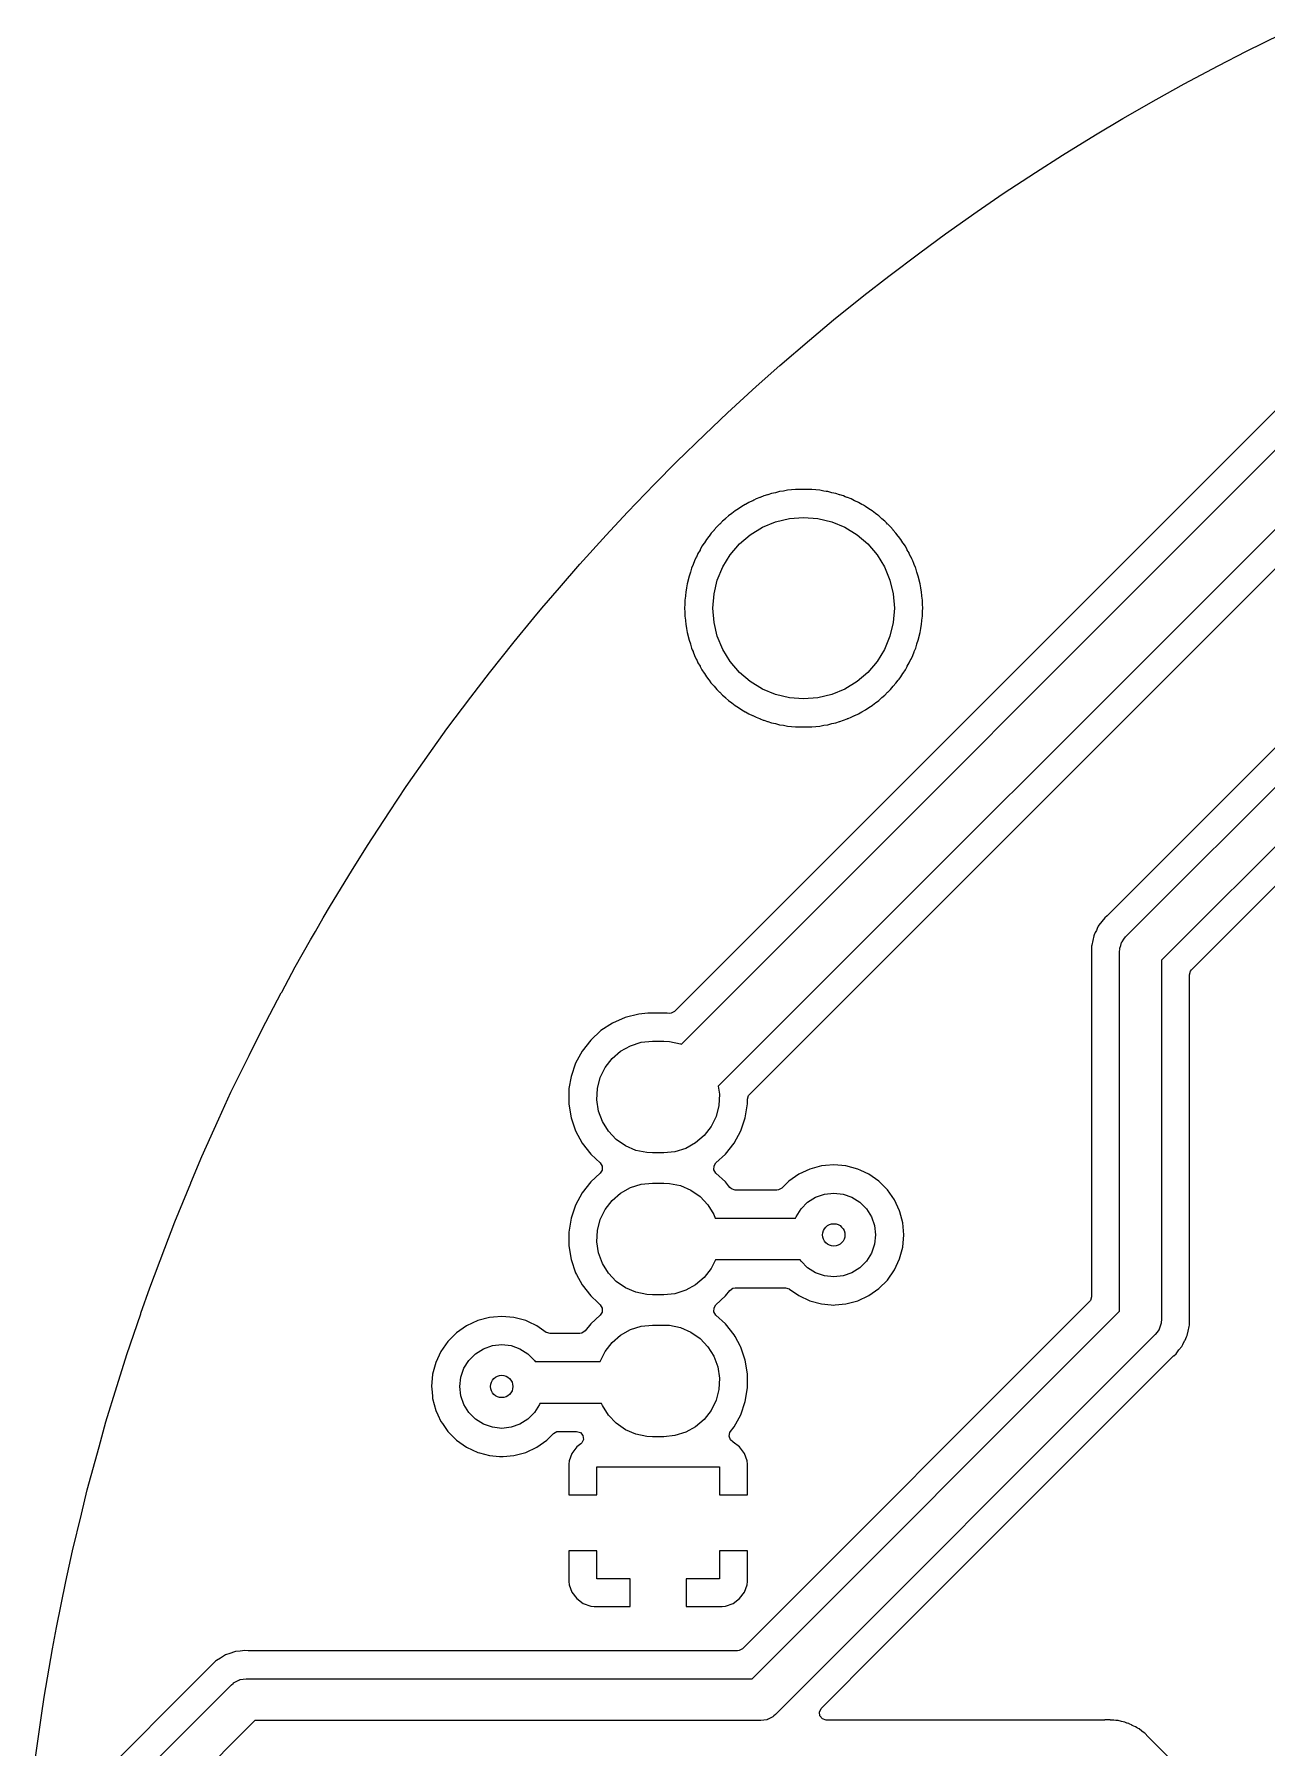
# Model space of a CAD drawing. Extents: x 4.71 to 7.86, y -5.32 to -1.9.
# Drawn here: x 4.727 to 5.595, y -3.266 to -2.059 of the extents above; entities that cross this region are included whole.
import ezdxf

# ---------------------------------------------------------------- set-up
doc = ezdxf.new("R2010")
doc.units = 0
doc.header["$MEASUREMENT"] = 0
doc.layers.add('BLACK', color=7, linetype='CONTINUOUS')

msp = doc.modelspace()

# ---------------------------------------------------------------- linework, layer by layer
at = {"layer": 'BLACK', "linetype": 'CONTINUOUS'}
for p, q in [((5.58102, -2.07084), (5.60541, -2.05889)), ((5.561, -2.08116), (5.58102, -2.07084)), ((5.53698, -2.09388), (5.561, -2.08116)), ((5.83359, -2.09162), (5.17783, -2.74737)), ((5.51732, -2.10482), (5.53698, -2.09388)), ((5.18262, -2.77045), (5.8494, -2.10367)), ((5.49368, -2.1183), (5.51732, -2.10482)), ((5.47441, -2.12984), (5.49368, -2.1183)), ((5.45118, -2.14407), (5.47441, -2.12984)), ((5.87147, -2.13728), (5.20866, -2.80009)), ((5.43232, -2.1562), (5.45118, -2.14407)), ((5.40951, -2.17118), (5.43232, -2.1562)), ((5.39108, -2.18387), (5.40951, -2.17118)), ((5.36872, -2.19958), (5.39108, -2.18387)), ((5.35073, -2.21282), (5.36872, -2.19958)), ((5.32884, -2.22926), (5.35073, -2.21282)), ((5.31132, -2.24304), (5.32884, -2.22926)), ((5.28992, -2.26018), (5.31132, -2.24304)), ((5.27289, -2.27447), (5.28992, -2.26018)), ((5.252, -2.29232), (5.27289, -2.27447)), ((5.23547, -2.30711), (5.252, -2.29232)), ((5.21511, -2.32563), (5.23547, -2.30711)), ((5.1991, -2.34089), (5.21511, -2.32563)), ((5.23071, -2.8059), (5.71005, -2.32656)), ((5.17928, -2.3601), (5.1991, -2.34089)), ((5.16382, -2.37581), (5.17928, -2.3601)), ((5.14457, -2.39568), (5.16382, -2.37581)), ((5.22772, -2.39032), (5.22525, -2.3916)), ((5.22786, -2.39023), (5.22772, -2.39032)), ((5.23024, -2.38879), (5.22786, -2.39023)), ((5.23279, -2.38768), (5.23024, -2.38879)), ((5.23294, -2.38761), (5.23279, -2.38768)), ((5.23377, -2.38718), (5.23294, -2.38761)), ((5.23541, -2.38633), (5.23377, -2.38718)), ((5.23803, -2.3854), (5.23541, -2.38633)), ((5.23819, -2.38534), (5.23803, -2.3854)), ((5.24074, -2.38423), (5.23819, -2.38534)), ((5.24342, -2.38348), (5.24074, -2.38423)), ((5.24074, -2.38423), (5.24074, -2.38423)), ((5.24358, -2.38343), (5.24342, -2.38348)), ((5.2462, -2.3825), (5.24358, -2.38343)), ((5.24892, -2.38193), (5.2462, -2.3825)), ((5.2462, -2.3825), (5.2462, -2.3825)), ((5.24908, -2.38189), (5.24892, -2.38193)), ((5.25176, -2.38114), (5.24908, -2.38189)), ((5.25452, -2.38076), (5.25176, -2.38114)), ((5.25468, -2.38073), (5.25452, -2.38076)), ((5.25741, -2.38017), (5.25468, -2.38073)), ((5.26018, -2.37998), (5.25741, -2.38017)), ((5.25741, -2.38017), (5.25741, -2.38017)), ((5.26035, -2.37996), (5.26018, -2.37998)), ((5.2631, -2.37958), (5.26035, -2.37996)), ((5.27455, -2.37958), (5.2631, -2.37958)), ((5.2631, -2.37958), (5.2631, -2.37958)), ((5.27731, -2.37996), (5.27455, -2.37958)), ((5.27455, -2.37958), (5.27455, -2.37958)), ((5.27747, -2.37998), (5.27731, -2.37996)), ((5.28025, -2.38017), (5.27747, -2.37998)), ((5.28297, -2.38073), (5.28025, -2.38017)), ((5.28314, -2.38076), (5.28297, -2.38073)), ((5.28461, -2.38096), (5.28314, -2.38076)), ((5.28589, -2.38114), (5.28461, -2.38096)), ((5.28857, -2.38189), (5.28589, -2.38114)), ((5.28589, -2.38114), (5.28589, -2.38114)), ((5.28589, -2.38114), (5.28589, -2.38114)), ((5.28873, -2.38193), (5.28857, -2.38189)), ((5.29146, -2.3825), (5.28873, -2.38193)), ((5.29408, -2.38343), (5.29146, -2.3825)), ((5.29146, -2.3825), (5.29146, -2.3825)), ((5.29424, -2.38348), (5.29408, -2.38343)), ((5.29692, -2.38423), (5.29424, -2.38348)), ((5.29819, -2.38478), (5.29692, -2.38423)), ((5.29692, -2.38423), (5.29692, -2.38423)), ((5.29692, -2.38423), (5.29692, -2.38423)), ((5.29947, -2.38534), (5.29819, -2.38478)), ((5.29962, -2.3854), (5.29947, -2.38534)), ((5.30224, -2.38633), (5.29962, -2.3854)), ((5.30471, -2.38761), (5.30224, -2.38633)), ((5.30486, -2.38768), (5.30471, -2.38761)), ((5.30742, -2.38879), (5.30486, -2.38768)), ((5.30979, -2.39023), (5.30742, -2.38879)), ((5.30994, -2.39032), (5.30979, -2.39023)), ((5.31089, -2.39081), (5.30994, -2.39032)), ((5.12967, -2.41181), (5.14457, -2.39568)), ((5.21158, -2.40196), (5.20968, -2.404)), ((5.21374, -2.40021), (5.21158, -2.40196)), ((5.21158, -2.40196), (5.21158, -2.40196)), ((5.21386, -2.4001), (5.21374, -2.40021)), ((5.21589, -2.3982), (5.21386, -2.4001)), ((5.21817, -2.39659), (5.21589, -2.3982)), ((5.21589, -2.3982), (5.21589, -2.3982)), ((5.2183, -2.39649), (5.21817, -2.39659)), ((5.22046, -2.39474), (5.2183, -2.39649)), ((5.22283, -2.39329), (5.22046, -2.39474)), ((5.22046, -2.39474), (5.22046, -2.39474)), ((5.22297, -2.3932), (5.22283, -2.39329)), ((5.22525, -2.3916), (5.22297, -2.3932)), ((5.23978, -2.40626), (5.24906, -2.40242)), ((5.24906, -2.40242), (5.25882, -2.40007)), ((5.25882, -2.40007), (5.26883, -2.39929)), ((5.26883, -2.39929), (5.27884, -2.40007)), ((5.27884, -2.40007), (5.2886, -2.40242)), ((5.2886, -2.40242), (5.29787, -2.40626)), ((5.31241, -2.3916), (5.31089, -2.39081)), ((5.31468, -2.3932), (5.31241, -2.3916)), ((5.31482, -2.39329), (5.31468, -2.3932)), ((5.3172, -2.39474), (5.31482, -2.39329)), ((5.31936, -2.39649), (5.3172, -2.39474)), ((5.3172, -2.39474), (5.3172, -2.39474)), ((5.31949, -2.39659), (5.31936, -2.39649)), ((5.32109, -2.39772), (5.31949, -2.39659)), ((5.32176, -2.3982), (5.32109, -2.39772)), ((5.32379, -2.4001), (5.32176, -2.3982)), ((5.32392, -2.40021), (5.32379, -2.4001)), ((5.32608, -2.40196), (5.32392, -2.40021)), ((5.32728, -2.40324), (5.32608, -2.40196)), ((5.11099, -2.43233), (5.12967, -2.41181)), ((5.20206, -2.41273), (5.2003, -2.41489)), ((5.20216, -2.4126), (5.20206, -2.41273)), ((5.20376, -2.41033), (5.20216, -2.4126)), ((5.20566, -2.4083), (5.20376, -2.41033)), ((5.20376, -2.41033), (5.20376, -2.41033)), ((5.20577, -2.40817), (5.20566, -2.4083)), ((5.20753, -2.40601), (5.20577, -2.40817)), ((5.20956, -2.40411), (5.20753, -2.40601)), ((5.20753, -2.40601), (5.20753, -2.40601)), ((5.20968, -2.404), (5.20956, -2.40411)), ((5.22359, -2.41802), (5.23122, -2.4115)), ((5.23122, -2.4115), (5.23978, -2.40626)), ((5.29787, -2.40626), (5.30643, -2.4115)), ((5.30643, -2.4115), (5.31407, -2.41802)), ((5.32798, -2.404), (5.32728, -2.40324)), ((5.32809, -2.40411), (5.32798, -2.404)), ((5.33013, -2.40601), (5.32809, -2.40411)), ((5.33188, -2.40817), (5.33013, -2.40601)), ((5.33199, -2.4083), (5.33188, -2.40817)), ((5.33389, -2.41033), (5.33199, -2.4083)), ((5.3355, -2.4126), (5.33389, -2.41033)), ((5.3356, -2.41273), (5.3355, -2.4126)), ((5.33735, -2.41489), (5.3356, -2.41273)), ((5.19435, -2.42467), (5.19325, -2.42723)), ((5.1958, -2.4223), (5.19435, -2.42467)), ((5.19588, -2.42215), (5.1958, -2.4223)), ((5.19716, -2.41968), (5.19588, -2.42215)), ((5.19877, -2.41741), (5.19716, -2.41968)), ((5.19886, -2.41727), (5.19877, -2.41741)), ((5.2003, -2.41489), (5.19886, -2.41727)), ((5.2003, -2.41489), (5.2003, -2.41489)), ((5.21182, -2.43422), (5.21707, -2.42566)), ((5.21707, -2.42566), (5.22359, -2.41802)), ((5.31407, -2.41802), (5.32059, -2.42566)), ((5.32059, -2.42566), (5.32583, -2.43422)), ((5.3388, -2.41727), (5.33735, -2.41489)), ((5.33735, -2.41489), (5.33735, -2.41489)), ((5.33735, -2.41489), (5.33735, -2.41489)), ((5.33889, -2.41741), (5.3388, -2.41727)), ((5.34049, -2.41968), (5.33889, -2.41741)), ((5.34177, -2.42215), (5.34049, -2.41968)), ((5.34049, -2.41968), (5.34049, -2.41968)), ((5.34185, -2.4223), (5.34177, -2.42215)), ((5.34312, -2.42437), (5.34185, -2.4223)), ((5.3433, -2.42467), (5.34312, -2.42437)), ((5.34441, -2.42723), (5.3433, -2.42467)), ((5.09666, -2.44887), (5.11099, -2.43233)), ((5.18899, -2.43801), (5.18806, -2.44063)), ((5.18904, -2.43785), (5.18899, -2.43801)), ((5.18979, -2.43517), (5.18904, -2.43785)), ((5.1909, -2.43262), (5.18979, -2.43517)), ((5.18979, -2.43517), (5.18979, -2.43517)), ((5.19096, -2.43247), (5.1909, -2.43262)), ((5.1919, -2.42985), (5.19096, -2.43247)), ((5.19317, -2.42738), (5.1919, -2.42985)), ((5.19325, -2.42723), (5.19317, -2.42738)), ((5.20798, -2.44349), (5.21182, -2.43422)), ((5.32583, -2.43422), (5.32967, -2.44349)), ((5.34448, -2.42738), (5.34441, -2.42723)), ((5.34512, -2.42861), (5.34448, -2.42738)), ((5.34576, -2.42985), (5.34512, -2.42861)), ((5.34642, -2.43169), (5.34576, -2.42985)), ((5.34669, -2.43247), (5.34642, -2.43169)), ((5.34675, -2.43262), (5.34669, -2.43247)), ((5.34763, -2.43464), (5.34675, -2.43262)), ((5.34786, -2.43517), (5.34763, -2.43464)), ((5.34861, -2.43785), (5.34786, -2.43517)), ((5.34866, -2.43801), (5.34861, -2.43785)), ((5.34959, -2.44063), (5.34866, -2.43801)), ((5.08437, -2.46326), (5.09666, -2.44887)), ((5.1863, -2.44912), (5.18573, -2.45184)), ((5.18633, -2.44895), (5.1863, -2.44912)), ((5.18671, -2.4462), (5.18633, -2.44895)), ((5.18746, -2.44352), (5.18671, -2.4462)), ((5.1875, -2.44336), (5.18746, -2.44352)), ((5.18806, -2.44063), (5.1875, -2.44336)), ((5.18806, -2.44063), (5.18806, -2.44063)), ((5.20564, -2.45325), (5.20798, -2.44349)), ((5.32967, -2.44349), (5.33202, -2.45325)), ((5.35016, -2.44336), (5.34959, -2.44063)), ((5.3502, -2.44352), (5.35016, -2.44336)), ((5.35095, -2.4462), (5.3502, -2.44352)), ((5.35133, -2.44895), (5.35095, -2.4462)), ((5.35136, -2.44912), (5.35133, -2.44895)), ((5.35192, -2.45184), (5.35136, -2.44912)), ((5.72011, -2.44262), (5.48287, -2.67986)), ((5.18514, -2.46049), (5.18495, -2.46326)), ((5.18515, -2.46032), (5.18514, -2.46049)), ((5.18553, -2.45478), (5.18515, -2.45754)), ((5.18515, -2.45754), (5.18515, -2.45754)), ((5.18515, -2.45754), (5.18515, -2.46032)), ((5.18554, -2.45462), (5.18553, -2.45478)), ((5.18573, -2.45184), (5.18554, -2.45462)), ((5.18573, -2.45184), (5.18573, -2.45184)), ((5.20485, -2.46326), (5.20564, -2.45325)), ((5.33202, -2.45325), (5.3328, -2.46326)), ((5.35211, -2.45462), (5.35192, -2.45184)), ((5.35192, -2.45184), (5.35192, -2.45184)), ((5.35213, -2.45478), (5.35211, -2.45462)), ((5.35251, -2.45754), (5.35213, -2.45478)), ((5.35251, -2.46032), (5.35251, -2.45754)), ((5.35251, -2.46049), (5.35251, -2.46032)), ((5.3527, -2.46326), (5.35251, -2.46049)), ((5.35251, -2.46049), (5.35251, -2.46049)), ((5.49574, -2.69486), (5.73669, -2.45391)), ((5.06485, -2.48694), (5.07859, -2.47003)), ((5.07859, -2.47003), (5.08437, -2.46326)), ((5.18495, -2.46326), (5.18495, -2.46326)), ((5.18495, -2.46326), (5.18514, -2.46604)), ((5.18514, -2.46604), (5.18515, -2.4662)), ((5.18515, -2.4662), (5.18515, -2.46899)), ((5.18515, -2.46899), (5.18515, -2.46899)), ((5.18515, -2.46899), (5.18553, -2.47174)), ((5.18553, -2.47174), (5.18554, -2.47191)), ((5.18554, -2.47191), (5.18573, -2.47468)), ((5.18573, -2.47468), (5.18573, -2.47468)), ((5.18573, -2.47468), (5.1863, -2.47741)), ((5.20564, -2.47327), (5.20485, -2.46326)), ((5.20798, -2.48303), (5.20564, -2.47327)), ((5.33202, -2.47327), (5.32967, -2.48303)), ((5.3328, -2.46326), (5.33202, -2.47327)), ((5.35136, -2.47741), (5.35192, -2.47468)), ((5.35192, -2.47468), (5.35211, -2.47191)), ((5.35211, -2.47191), (5.35213, -2.47174)), ((5.35213, -2.47174), (5.35251, -2.46899)), ((5.35251, -2.46604), (5.35257, -2.46528)), ((5.35251, -2.4662), (5.35251, -2.46604)), ((5.35251, -2.46899), (5.35251, -2.4662)), ((5.35257, -2.46528), (5.3527, -2.46326)), ((5.04739, -2.50873), (5.06485, -2.48694)), ((5.1863, -2.47741), (5.18633, -2.47757)), ((5.18633, -2.47757), (5.18671, -2.48033)), ((5.18671, -2.48033), (5.18671, -2.48033)), ((5.18671, -2.48033), (5.18746, -2.48301)), ((5.18746, -2.48301), (5.1875, -2.48317)), ((5.1875, -2.48317), (5.18806, -2.48589)), ((5.18806, -2.48589), (5.18806, -2.48589)), ((5.18806, -2.48589), (5.18899, -2.48851)), ((5.21182, -2.49231), (5.20798, -2.48303)), ((5.32967, -2.48303), (5.32583, -2.49231)), ((5.34866, -2.48851), (5.34959, -2.48589)), ((5.34959, -2.48589), (5.35016, -2.48317)), ((5.35016, -2.48317), (5.3502, -2.48301)), ((5.3502, -2.48301), (5.35095, -2.48033)), ((5.35095, -2.48033), (5.35133, -2.47757)), ((5.35133, -2.47757), (5.35136, -2.47741)), ((5.75324, -2.47912), (5.52095, -2.71141)), ((5.18899, -2.48851), (5.18904, -2.48867)), ((5.18904, -2.48867), (5.18979, -2.49135)), ((5.18979, -2.49135), (5.18979, -2.49135)), ((5.18979, -2.49135), (5.19035, -2.49263)), ((5.19035, -2.49263), (5.1909, -2.4939)), ((5.1909, -2.4939), (5.19096, -2.49406)), ((5.19096, -2.49406), (5.1919, -2.49668)), ((5.1919, -2.49668), (5.19318, -2.49915)), ((5.19318, -2.49915), (5.19325, -2.4993)), ((5.21707, -2.50087), (5.21182, -2.49231)), ((5.32583, -2.49231), (5.32059, -2.50087)), ((5.34441, -2.4993), (5.34448, -2.49915)), ((5.34448, -2.49915), (5.34576, -2.49668)), ((5.34576, -2.49668), (5.34669, -2.49406)), ((5.34669, -2.49406), (5.34675, -2.4939)), ((5.34675, -2.4939), (5.34786, -2.49135)), ((5.34786, -2.49135), (5.34861, -2.48867)), ((5.34786, -2.49135), (5.34786, -2.49135)), ((5.34786, -2.49135), (5.34786, -2.49135)), ((5.34786, -2.49135), (5.34786, -2.49135)), ((5.34861, -2.48867), (5.34866, -2.48851)), ((5.03426, -2.52599), (5.04739, -2.50873)), ((5.19325, -2.4993), (5.19436, -2.50185)), ((5.19436, -2.50185), (5.19436, -2.50185)), ((5.19436, -2.50185), (5.1958, -2.50423)), ((5.1958, -2.50423), (5.19588, -2.50437)), ((5.19588, -2.50437), (5.19716, -2.50684)), ((5.19716, -2.50684), (5.19877, -2.50912)), ((5.19877, -2.50912), (5.19886, -2.50926)), ((5.19886, -2.50926), (5.2003, -2.51163)), ((5.22359, -2.5085), (5.21707, -2.50087)), ((5.23122, -2.51502), (5.22359, -2.5085)), ((5.31407, -2.5085), (5.30643, -2.51502)), ((5.32059, -2.50087), (5.31407, -2.5085)), ((5.33735, -2.51163), (5.3388, -2.50925)), ((5.3388, -2.50925), (5.33889, -2.50912)), ((5.33889, -2.50912), (5.34049, -2.50684)), ((5.34049, -2.50684), (5.34177, -2.50437)), ((5.34177, -2.50437), (5.34185, -2.50423)), ((5.34185, -2.50423), (5.3433, -2.50185)), ((5.3433, -2.50185), (5.34441, -2.4993)), ((5.54208, -2.71814), (5.75998, -2.50025)), ((5.2003, -2.51163), (5.2003, -2.51163)), ((5.2003, -2.51163), (5.20206, -2.51379)), ((5.20206, -2.51379), (5.20216, -2.51392)), ((5.20216, -2.51392), (5.2035, -2.51582)), ((5.2035, -2.51582), (5.20376, -2.5162)), ((5.20376, -2.5162), (5.20566, -2.51823)), ((5.20566, -2.51823), (5.20577, -2.51835)), ((5.20577, -2.51835), (5.20753, -2.52051)), ((5.20753, -2.52051), (5.20881, -2.52171)), ((5.20881, -2.52171), (5.20956, -2.52241)), ((5.20956, -2.52241), (5.20968, -2.52253)), ((5.20968, -2.52253), (5.21158, -2.52456)), ((5.23978, -2.52027), (5.23122, -2.51502)), ((5.24906, -2.52411), (5.23978, -2.52027)), ((5.29787, -2.52027), (5.2886, -2.52411)), ((5.30643, -2.51502), (5.29787, -2.52027)), ((5.32608, -2.52456), (5.32798, -2.52253)), ((5.32798, -2.52253), (5.32809, -2.52241)), ((5.32809, -2.52241), (5.33013, -2.52051)), ((5.33013, -2.52051), (5.33188, -2.51835)), ((5.33188, -2.51835), (5.33199, -2.51823)), ((5.33199, -2.51823), (5.33389, -2.5162)), ((5.33389, -2.5162), (5.3355, -2.51392)), ((5.3355, -2.51392), (5.3356, -2.51379)), ((5.3356, -2.51379), (5.33604, -2.51324)), ((5.33604, -2.51324), (5.33735, -2.51163)), ((5.01743, -2.5484), (5.03426, -2.52599)), ((5.21158, -2.52456), (5.21158, -2.52456)), ((5.21158, -2.52456), (5.21374, -2.52632)), ((5.21374, -2.52632), (5.21386, -2.52643)), ((5.21386, -2.52643), (5.21589, -2.52833)), ((5.21589, -2.52833), (5.21817, -2.52993)), ((5.21817, -2.52993), (5.2183, -2.53003)), ((5.2183, -2.53003), (5.22046, -2.53179)), ((5.22046, -2.53179), (5.22046, -2.53179)), ((5.22046, -2.53179), (5.22046, -2.53179)), ((5.22046, -2.53179), (5.22283, -2.53323)), ((5.22283, -2.53323), (5.22297, -2.53332)), ((5.22297, -2.53332), (5.22525, -2.53493)), ((5.22525, -2.53493), (5.22525, -2.53493)), ((5.22525, -2.53493), (5.22525, -2.53493)), ((5.22525, -2.53493), (5.22772, -2.53621)), ((5.25882, -2.52645), (5.24906, -2.52411)), ((5.26883, -2.52724), (5.25882, -2.52645)), ((5.27884, -2.52645), (5.26883, -2.52724)), ((5.2886, -2.52411), (5.27884, -2.52645)), ((5.30994, -2.53621), (5.31241, -2.53493)), ((5.31241, -2.53493), (5.31468, -2.53332)), ((5.31468, -2.53332), (5.31482, -2.53323)), ((5.31482, -2.53323), (5.3172, -2.53179)), ((5.3172, -2.53179), (5.31881, -2.53048)), ((5.31881, -2.53048), (5.31936, -2.53003)), ((5.31936, -2.53003), (5.31949, -2.52993)), ((5.31949, -2.52993), (5.32176, -2.52833)), ((5.32176, -2.52833), (5.32236, -2.52777)), ((5.32236, -2.52777), (5.3238, -2.52643)), ((5.3238, -2.52643), (5.32392, -2.52632)), ((5.32392, -2.52632), (5.32608, -2.52456)), ((5.22772, -2.53621), (5.22786, -2.53629)), ((5.22786, -2.53629), (5.23024, -2.53774)), ((5.23024, -2.53774), (5.23024, -2.53774)), ((5.23024, -2.53774), (5.23279, -2.53884)), ((5.23279, -2.53884), (5.23294, -2.53892)), ((5.23294, -2.53892), (5.23294, -2.53892)), ((5.23294, -2.53892), (5.23541, -2.54019)), ((5.23541, -2.54019), (5.23774, -2.54102)), ((5.23774, -2.54102), (5.23803, -2.54113)), ((5.23803, -2.54113), (5.23819, -2.54119)), ((5.23819, -2.54119), (5.24036, -2.54213)), ((5.24036, -2.54213), (5.24074, -2.5423)), ((5.24074, -2.5423), (5.24342, -2.54305)), ((5.24342, -2.54305), (5.24358, -2.5431)), ((5.24358, -2.5431), (5.2462, -2.54403)), ((5.2462, -2.54403), (5.24748, -2.5443)), ((5.24748, -2.5443), (5.24892, -2.54459)), ((5.24892, -2.54459), (5.24908, -2.54463)), ((5.24908, -2.54463), (5.24969, -2.5448)), ((5.24969, -2.5448), (5.25176, -2.54538)), ((5.25176, -2.54538), (5.25176, -2.54538)), ((5.25176, -2.54538), (5.25176, -2.54538)), ((5.25176, -2.54538), (5.25452, -2.54576)), ((5.25452, -2.54576), (5.25468, -2.54579)), ((5.25468, -2.54579), (5.25741, -2.54636)), ((5.25741, -2.54636), (5.26018, -2.54655)), ((5.26018, -2.54655), (5.26035, -2.54656)), ((5.26035, -2.54656), (5.2631, -2.54694)), ((5.2631, -2.54694), (5.2631, -2.54694)), ((5.2631, -2.54694), (5.27455, -2.54694)), ((5.27455, -2.54694), (5.27731, -2.54656)), ((5.27731, -2.54656), (5.27747, -2.54655)), ((5.27747, -2.54655), (5.28025, -2.54636)), ((5.28025, -2.54636), (5.28297, -2.54579)), ((5.28297, -2.54579), (5.28314, -2.54576)), ((5.28314, -2.54576), (5.28589, -2.54538)), ((5.28589, -2.54538), (5.28857, -2.54463)), ((5.28857, -2.54463), (5.28873, -2.54459)), ((5.28873, -2.54459), (5.29146, -2.54403)), ((5.29146, -2.54403), (5.29408, -2.5431)), ((5.29408, -2.5431), (5.29424, -2.54305)), ((5.29424, -2.54305), (5.29692, -2.5423)), ((5.29692, -2.5423), (5.29947, -2.54119)), ((5.29947, -2.54119), (5.29962, -2.54113)), ((5.29962, -2.54113), (5.30022, -2.54091)), ((5.30022, -2.54091), (5.30224, -2.54019)), ((5.30224, -2.54019), (5.30472, -2.53891)), ((5.30472, -2.53891), (5.30486, -2.53884)), ((5.30486, -2.53884), (5.30742, -2.53774)), ((5.30742, -2.53774), (5.30979, -2.53629)), ((5.30979, -2.53629), (5.30994, -2.53621)), ((5.00492, -2.56597), (5.01743, -2.5484)), ((4.98874, -2.589), (5.00492, -2.56597)), ((4.97687, -2.60684), (4.98874, -2.589)), ((4.96134, -2.63048), (4.97687, -2.60684)), ((4.95012, -2.64857), (4.96134, -2.63048)), ((4.93526, -2.6728), (4.95012, -2.64857)), ((4.93027, -2.68145), (4.93526, -2.6728)), ((5.48273, -2.68), (5.48101, -2.68145)), ((5.48287, -2.67986), (5.48273, -2.68)), ((4.92129, -2.69708), (4.9247, -2.6911)), ((4.9247, -2.6911), (4.93027, -2.68145)), ((5.47436, -2.69188), (5.47364, -2.69334)), ((5.4751, -2.6904), (5.47436, -2.69188)), ((5.47573, -2.68904), (5.4751, -2.6904)), ((5.47648, -2.68742), (5.47573, -2.68904)), ((5.47697, -2.68663), (5.47648, -2.68741)), ((5.47648, -2.68741), (5.47648, -2.68742)), ((5.47648, -2.68742), (5.47648, -2.68742)), ((5.47903, -2.68407), (5.47697, -2.68662)), ((5.47697, -2.68662), (5.47697, -2.68662)), ((5.47697, -2.68662), (5.47697, -2.68663)), ((5.48101, -2.68145), (5.47903, -2.68407)), ((4.91054, -2.71593), (4.92129, -2.69708)), ((5.47183, -2.70062), (5.47172, -2.70154)), ((5.47172, -2.70154), (5.47172, -2.70155)), ((5.47172, -2.70155), (5.47172, -2.70483)), ((5.47262, -2.69743), (5.47183, -2.70062)), ((5.47183, -2.70062), (5.47183, -2.70062)), ((5.47333, -2.69423), (5.47262, -2.69743)), ((5.47364, -2.69335), (5.47333, -2.69422)), ((5.47333, -2.69422), (5.47333, -2.69423)), ((5.47333, -2.69423), (5.47333, -2.69423)), ((5.47364, -2.69334), (5.47364, -2.69334)), ((5.47364, -2.69334), (5.47364, -2.69335)), ((5.49142, -2.7053), (5.49155, -2.70378)), ((5.49153, -2.70347), (5.49159, -2.70329)), ((5.49155, -2.70378), (5.49153, -2.70347)), ((5.49159, -2.70329), (5.49162, -2.70287)), ((5.49162, -2.70287), (5.49231, -2.70085)), ((5.49231, -2.70085), (5.49292, -2.69881)), ((5.49292, -2.69881), (5.4931, -2.69856)), ((5.4931, -2.69856), (5.4932, -2.69827)), ((5.4932, -2.69827), (5.49451, -2.69659)), ((5.49451, -2.69659), (5.49574, -2.69486)), ((4.90097, -2.73378), (4.91054, -2.71593)), ((5.47172, -2.70483), (5.47163, -2.70811)), ((5.47163, -2.70811), (5.47163, -2.70812)), ((5.47163, -2.70812), (5.47172, -2.70904)), ((5.47172, -2.70904), (5.47172, -2.94845)), ((5.49142, -2.95863), (5.49142, -2.7053)), ((5.52095, -2.71141), (5.52095, -2.96475)), ((5.54065, -2.7216), (5.54143, -2.71896)), ((5.54065, -2.961), (5.54065, -2.7216)), ((5.54143, -2.71896), (5.54208, -2.71814)), ((4.88718, -2.75982), (4.90065, -2.73439)), ((4.90065, -2.73439), (4.90097, -2.73378)), ((5.14308, -2.75168), (5.13412, -2.75562)), ((5.15257, -2.74928), (5.14308, -2.75168)), ((5.15258, -2.74928), (5.15257, -2.74928)), ((5.15912, -2.74874), (5.15258, -2.74928)), ((5.15989, -2.74868), (5.15912, -2.74874)), ((5.17265, -2.74868), (5.15989, -2.74868)), ((5.17398, -2.74879), (5.17265, -2.74868)), ((5.17542, -2.74869), (5.17398, -2.74879)), ((5.17783, -2.74737), (5.17542, -2.74869)), ((4.87798, -2.77838), (4.88718, -2.75982)), ((5.12592, -2.76097), (5.11872, -2.7676)), ((5.13412, -2.75562), (5.12592, -2.76097)), ((5.11271, -2.77533), (5.10805, -2.78394)), ((5.11872, -2.7676), (5.11271, -2.77533)), ((5.1338, -2.78063), (5.13984, -2.77544)), ((5.13984, -2.77544), (5.14681, -2.77157)), ((5.14681, -2.77157), (5.15441, -2.76919)), ((5.15441, -2.76919), (5.16233, -2.76838)), ((5.16233, -2.76838), (5.17021, -2.76838)), ((5.17021, -2.76838), (5.17419, -2.76858)), ((5.17419, -2.76858), (5.18199, -2.77019)), ((5.18199, -2.77019), (5.18262, -2.77045)), ((4.86523, -2.80442), (4.87798, -2.77838)), ((5.10805, -2.78394), (5.10487, -2.7932)), ((5.10805, -2.78394), (5.10805, -2.78394)), ((5.12541, -2.79408), (5.12892, -2.78693)), ((5.12892, -2.78693), (5.1338, -2.78063)), ((5.10487, -2.7932), (5.10344, -2.80175)), ((5.12342, -2.80179), (5.12541, -2.79408)), ((5.20866, -2.80009), (5.20953, -2.80576)), ((4.85672, -2.82304), (4.86523, -2.80442)), ((5.10344, -2.80175), (5.10326, -2.80286)), ((5.10326, -2.80286), (5.10326, -2.81265)), ((5.10326, -2.81265), (5.1035, -2.81407)), ((5.12301, -2.80974), (5.12342, -2.80179)), ((5.12422, -2.81762), (5.12301, -2.80974)), ((5.20953, -2.80576), (5.20912, -2.81371)), ((5.22767, -2.8223), (5.22928, -2.81265)), ((5.22928, -2.80936), (5.23006, -2.80672)), ((5.22928, -2.81265), (5.22928, -2.80936)), ((5.23006, -2.80672), (5.23071, -2.8059)), ((4.84469, -2.84969), (4.85672, -2.82304)), ((5.1035, -2.81407), (5.10487, -2.8223)), ((5.10487, -2.8223), (5.10805, -2.83156)), ((5.12699, -2.82509), (5.12422, -2.81762)), ((5.1312, -2.83185), (5.12699, -2.82509)), ((5.20713, -2.82142), (5.20362, -2.82858)), ((5.20912, -2.81371), (5.20713, -2.82142)), ((5.22449, -2.83156), (5.22767, -2.8223)), ((5.10805, -2.83156), (5.10805, -2.83156)), ((5.10805, -2.83156), (5.11271, -2.84017)), ((5.13669, -2.83762), (5.1312, -2.83185)), ((5.19874, -2.83488), (5.1927, -2.84006)), ((5.20362, -2.82858), (5.19874, -2.83488)), ((5.21983, -2.84017), (5.22449, -2.83156)), ((5.11271, -2.84017), (5.11271, -2.84017)), ((5.11271, -2.84017), (5.11872, -2.8479)), ((5.11872, -2.8479), (5.12247, -2.85135)), ((5.14323, -2.84217), (5.13669, -2.83762)), ((5.15055, -2.84531), (5.14323, -2.84217)), ((5.15835, -2.84692), (5.15055, -2.84531)), ((5.16233, -2.84712), (5.15835, -2.84692)), ((5.17021, -2.84712), (5.16233, -2.84712)), ((5.17813, -2.84631), (5.17021, -2.84712)), ((5.18573, -2.84393), (5.17813, -2.84631)), ((5.1927, -2.84006), (5.18573, -2.84393)), ((5.20702, -2.85416), (5.21382, -2.8479)), ((5.21382, -2.8479), (5.21983, -2.84017)), ((4.83698, -2.8681), (4.84469, -2.84969)), ((5.12552, -2.86134), (5.11872, -2.8676)), ((5.12247, -2.85135), (5.12552, -2.85416)), ((5.12552, -2.85416), (5.12694, -2.85652)), ((5.12686, -2.85927), (5.12552, -2.86134)), ((5.12694, -2.85652), (5.12686, -2.85927)), ((5.2056, -2.85898), (5.20568, -2.85623)), ((5.20702, -2.86134), (5.2056, -2.85898)), ((5.20568, -2.85623), (5.20702, -2.85416)), ((5.21382, -2.8676), (5.20702, -2.86134)), ((5.27314, -2.85846), (5.26533, -2.8621)), ((5.28146, -2.85623), (5.27314, -2.85846)), ((5.27314, -2.85846), (5.27314, -2.85846)), ((5.28432, -2.85598), (5.28146, -2.85623)), ((5.28146, -2.85623), (5.28146, -2.85623)), ((5.29004, -2.85548), (5.28432, -2.85598)), ((5.29862, -2.85623), (5.29004, -2.85548)), ((5.29004, -2.85548), (5.29004, -2.85548)), ((5.30694, -2.85846), (5.29862, -2.85623)), ((5.30911, -2.85947), (5.30694, -2.85846)), ((5.30694, -2.85846), (5.30694, -2.85846)), ((5.30694, -2.85846), (5.30694, -2.85846)), ((5.31475, -2.8621), (5.30911, -2.85947)), ((4.82559, -2.89559), (4.83689, -2.86832)), ((4.83689, -2.86832), (4.83698, -2.8681)), ((5.11872, -2.8676), (5.11271, -2.87533)), ((5.13984, -2.87544), (5.14681, -2.87157)), ((5.14681, -2.87157), (5.15441, -2.86919)), ((5.15441, -2.86919), (5.16233, -2.86838)), ((5.16233, -2.86838), (5.17021, -2.86838)), ((5.17021, -2.86838), (5.17419, -2.86858)), ((5.17419, -2.86858), (5.18199, -2.87019)), ((5.18199, -2.87019), (5.18931, -2.87333)), ((5.18931, -2.87333), (5.19585, -2.87788)), ((5.21591, -2.87029), (5.21382, -2.8676)), ((5.21677, -2.8714), (5.21591, -2.87029)), ((5.21798, -2.87251), (5.21677, -2.8714)), ((5.22062, -2.87328), (5.21798, -2.87251)), ((5.25002, -2.87328), (5.22062, -2.87328)), ((5.25105, -2.87317), (5.25002, -2.87328)), ((5.25347, -2.87185), (5.25105, -2.87317)), ((5.25828, -2.86704), (5.25347, -2.87185)), ((5.26533, -2.8621), (5.25828, -2.86704)), ((5.26533, -2.8621), (5.26533, -2.8621)), ((5.32181, -2.86704), (5.31475, -2.8621)), ((5.31475, -2.8621), (5.31475, -2.8621)), ((5.31475, -2.8621), (5.31475, -2.8621)), ((5.32505, -2.87029), (5.32181, -2.86704)), ((5.3279, -2.87314), (5.32505, -2.87029)), ((5.33284, -2.88019), (5.3279, -2.87314)), ((5.10805, -2.88394), (5.10487, -2.8932)), ((5.11271, -2.87533), (5.10805, -2.88394)), ((5.10805, -2.88394), (5.10805, -2.88394)), ((5.12892, -2.88693), (5.1338, -2.88063)), ((5.1338, -2.88063), (5.13984, -2.87544)), ((5.19585, -2.87788), (5.20134, -2.88365)), ((5.20134, -2.88365), (5.20555, -2.89041)), ((5.26696, -2.88649), (5.27163, -2.88182)), ((5.27163, -2.88182), (5.27723, -2.8783)), ((5.27723, -2.8783), (5.28347, -2.87612)), ((5.28347, -2.87612), (5.29004, -2.87538)), ((5.29004, -2.87538), (5.29661, -2.87612)), ((5.29661, -2.87612), (5.30285, -2.8783)), ((5.30285, -2.8783), (5.30845, -2.88182)), ((5.30845, -2.88182), (5.31313, -2.88649)), ((5.33648, -2.888), (5.33284, -2.88019)), ((5.33284, -2.88019), (5.33284, -2.88019)), ((5.33284, -2.88019), (5.33284, -2.88019)), ((4.81851, -2.91413), (4.82559, -2.89559)), ((5.10487, -2.8932), (5.10326, -2.90286)), ((5.12342, -2.90179), (5.12541, -2.89408)), ((5.12541, -2.89408), (5.12892, -2.88693)), ((5.20555, -2.89041), (5.20651, -2.89299)), ((5.20651, -2.89299), (5.26313, -2.89299)), ((5.26313, -2.89299), (5.26344, -2.89209)), ((5.26344, -2.89209), (5.26696, -2.88649)), ((5.31313, -2.88649), (5.31665, -2.89209)), ((5.31665, -2.89209), (5.31883, -2.89833)), ((5.33665, -2.88864), (5.33648, -2.888)), ((5.33648, -2.888), (5.33648, -2.888)), ((5.33648, -2.888), (5.33648, -2.888)), ((5.33871, -2.89632), (5.33665, -2.88864)), ((5.33946, -2.9049), (5.33871, -2.89632)), ((5.10326, -2.90286), (5.10326, -2.91265)), ((5.12301, -2.90974), (5.12342, -2.90179)), ((5.31883, -2.89833), (5.31957, -2.9049)), ((5.31957, -2.9049), (5.31883, -2.91147)), ((5.33871, -2.91348), (5.33946, -2.9049)), ((4.80795, -2.94207), (4.81851, -2.91413)), ((5.10326, -2.91265), (5.10487, -2.9223)), ((5.12422, -2.91762), (5.12301, -2.90974)), ((5.12699, -2.92509), (5.12422, -2.91762)), ((5.31665, -2.91771), (5.31313, -2.92331)), ((5.31883, -2.91147), (5.31665, -2.91771)), ((5.33648, -2.92181), (5.33871, -2.91348)), ((5.10487, -2.9223), (5.10805, -2.93156)), ((5.10805, -2.93156), (5.10805, -2.93156)), ((5.10805, -2.93156), (5.10875, -2.93285)), ((5.10875, -2.93285), (5.11271, -2.94017)), ((5.1312, -2.93185), (5.12699, -2.92509)), ((5.13669, -2.93762), (5.1312, -2.93185)), ((5.20362, -2.92858), (5.19874, -2.93488)), ((5.20659, -2.92251), (5.20362, -2.92858)), ((5.26645, -2.92251), (5.20659, -2.92251)), ((5.26696, -2.92331), (5.26645, -2.92251)), ((5.27163, -2.92799), (5.26696, -2.92331)), ((5.27723, -2.93151), (5.27163, -2.92799)), ((5.28347, -2.93369), (5.27723, -2.93151)), ((5.29004, -2.93443), (5.28347, -2.93369)), ((5.29661, -2.93369), (5.29004, -2.93443)), ((5.30285, -2.93151), (5.29661, -2.93369)), ((5.30845, -2.92799), (5.30285, -2.93151)), ((5.31313, -2.92331), (5.30845, -2.92799)), ((5.3279, -2.93667), (5.33284, -2.92961)), ((5.33284, -2.92961), (5.33648, -2.92181)), ((4.80171, -2.9601), (4.80795, -2.94207)), ((5.11271, -2.94017), (5.11872, -2.9479)), ((5.14323, -2.94217), (5.13669, -2.93762)), ((5.15055, -2.94531), (5.14323, -2.94217)), ((5.15835, -2.94692), (5.15055, -2.94531)), ((5.18573, -2.94393), (5.17813, -2.94631)), ((5.1927, -2.94006), (5.18573, -2.94393)), ((5.19874, -2.93488), (5.1927, -2.94006)), ((5.21382, -2.9479), (5.21677, -2.9441)), ((5.21677, -2.9441), (5.219, -2.9425)), ((5.219, -2.9425), (5.22062, -2.94222)), ((5.22062, -2.94222), (5.25596, -2.94222)), ((5.25596, -2.94222), (5.2586, -2.94299)), ((5.2586, -2.94299), (5.25876, -2.9431)), ((5.25876, -2.9431), (5.26533, -2.9477)), ((5.31475, -2.9477), (5.32181, -2.94276)), ((5.32181, -2.94276), (5.3279, -2.93667)), ((5.11872, -2.9479), (5.12382, -2.9526)), ((5.12382, -2.9526), (5.12552, -2.95416)), ((5.12552, -2.95416), (5.12694, -2.95652)), ((5.12694, -2.95652), (5.12686, -2.95927)), ((5.16233, -2.94712), (5.15835, -2.94692)), ((5.17021, -2.94712), (5.16233, -2.94712)), ((5.17813, -2.94631), (5.17021, -2.94712)), ((5.2056, -2.95898), (5.20568, -2.95623)), ((5.20568, -2.95623), (5.20702, -2.95416)), ((5.20702, -2.95416), (5.21382, -2.9479)), ((5.47029, -2.9519), (5.22573, -3.19646)), ((5.26533, -2.9477), (5.27314, -2.95134)), ((5.27314, -2.95134), (5.28146, -2.95357)), ((5.28146, -2.95357), (5.28816, -2.95416)), ((5.28816, -2.95416), (5.29004, -2.95432)), ((5.29004, -2.95432), (5.29115, -2.95423)), ((5.29004, -2.95432), (5.29004, -2.95432)), ((5.29004, -2.95432), (5.29004, -2.95432)), ((5.29115, -2.95423), (5.29862, -2.95357)), ((5.29862, -2.95357), (5.30694, -2.95134)), ((5.30694, -2.95134), (5.31475, -2.9477)), ((5.47094, -2.95109), (5.47029, -2.9519)), ((5.47172, -2.94845), (5.47094, -2.95109)), ((4.79179, -2.98908), (4.80159, -2.96044)), ((4.80159, -2.96044), (4.80171, -2.9601)), ((5.03132, -2.96889), (5.02427, -2.97383)), ((5.03913, -2.96525), (5.03132, -2.96889)), ((5.03132, -2.96889), (5.03132, -2.96889)), ((5.04745, -2.96302), (5.03913, -2.96525)), ((5.03913, -2.96525), (5.03913, -2.96525)), ((5.05031, -2.96277), (5.04745, -2.96302)), ((5.04745, -2.96302), (5.04745, -2.96302)), ((5.05603, -2.96227), (5.05031, -2.96277)), ((5.06461, -2.96302), (5.05603, -2.96227)), ((5.05603, -2.96227), (5.05603, -2.96227)), ((5.07294, -2.96525), (5.06461, -2.96302)), ((5.07489, -2.96616), (5.07294, -2.96525)), ((5.07294, -2.96525), (5.07294, -2.96525)), ((5.07294, -2.96525), (5.07294, -2.96525)), ((5.08074, -2.96889), (5.07489, -2.96616)), ((5.08745, -2.97358), (5.08074, -2.96889)), ((5.08074, -2.96889), (5.08074, -2.96889)), ((5.08074, -2.96889), (5.08074, -2.96889)), ((5.11872, -2.9676), (5.11485, -2.97258)), ((5.12552, -2.96134), (5.11872, -2.9676)), ((5.12686, -2.95927), (5.12552, -2.96134)), ((5.14681, -2.97157), (5.15441, -2.96919)), ((5.15441, -2.96919), (5.16233, -2.96838)), ((5.16233, -2.96838), (5.17021, -2.96838)), ((5.17021, -2.96838), (5.17419, -2.96858)), ((5.17419, -2.96858), (5.18199, -2.97019)), ((5.20702, -2.96134), (5.2056, -2.95898)), ((5.21382, -2.9676), (5.20702, -2.96134)), ((5.21983, -2.97533), (5.21382, -2.9676)), ((5.23246, -3.21759), (5.49142, -2.95863)), ((5.52005, -2.96919), (5.51945, -2.97123)), ((5.52075, -2.96718), (5.52005, -2.96919)), ((5.52078, -2.96675), (5.52075, -2.96718)), ((5.52083, -2.96657), (5.52078, -2.96675)), ((5.52095, -2.96475), (5.52082, -2.96627)), ((5.52082, -2.96627), (5.52083, -2.96657)), ((5.53975, -2.97261), (5.54054, -2.96943)), ((5.54054, -2.96942), (5.54065, -2.9685)), ((5.54054, -2.96943), (5.54054, -2.96942)), ((5.54074, -2.96192), (5.54065, -2.961)), ((5.54065, -2.96521), (5.54074, -2.96193)), ((5.54065, -2.96849), (5.54065, -2.96521)), ((5.54065, -2.9685), (5.54065, -2.96849)), ((5.54074, -2.96193), (5.54074, -2.96192)), ((5.01817, -2.97992), (5.01323, -2.98698)), ((5.02427, -2.97383), (5.01817, -2.97992)), ((5.0876, -2.97369), (5.08745, -2.97358)), ((5.09024, -2.97446), (5.0876, -2.97369)), ((5.11099, -2.97446), (5.09024, -2.97446)), ((5.11261, -2.97419), (5.11099, -2.97446)), ((5.11485, -2.97258), (5.11261, -2.97419)), ((5.12892, -2.98693), (5.1338, -2.98063)), ((5.1338, -2.98063), (5.13984, -2.97544)), ((5.13984, -2.97544), (5.14681, -2.97157)), ((5.18199, -2.97019), (5.18931, -2.97333)), ((5.18931, -2.97333), (5.19585, -2.97788)), ((5.19585, -2.97788), (5.20134, -2.98365)), ((5.22048, -2.97653), (5.21983, -2.97533)), ((5.22421, -2.98343), (5.22048, -2.97653)), ((5.51662, -2.97518), (5.24901, -3.2428)), ((5.51786, -2.97345), (5.51662, -2.97518)), ((5.51917, -2.97177), (5.51786, -2.97345)), ((5.51927, -2.97148), (5.51917, -2.97177)), ((5.51945, -2.97123), (5.51927, -2.97148)), ((5.53589, -2.98262), (5.53614, -2.98209)), ((5.53614, -2.98209), (5.53727, -2.97964)), ((5.53727, -2.97964), (5.5376, -2.97899)), ((5.5376, -2.97899), (5.53873, -2.9767)), ((5.53873, -2.97669), (5.53904, -2.97582)), ((5.53873, -2.9767), (5.53873, -2.97669)), ((5.53904, -2.97582), (5.53975, -2.97261)), ((5.53904, -2.97582), (5.53904, -2.97582)), ((4.78616, -3.00717), (4.79179, -2.98908)), ((5.01323, -2.98698), (5.00959, -2.99478)), ((5.01323, -2.98698), (5.01323, -2.98698)), ((5.02943, -2.99888), (5.03295, -2.99328)), ((5.03295, -2.99328), (5.03762, -2.9886)), ((5.03762, -2.9886), (5.04322, -2.98508)), ((5.04322, -2.98508), (5.04946, -2.9829)), ((5.04946, -2.9829), (5.05603, -2.98216)), ((5.05603, -2.98216), (5.0626, -2.9829)), ((5.0626, -2.9829), (5.06884, -2.98508)), ((5.06884, -2.98508), (5.07444, -2.9886)), ((5.07444, -2.9886), (5.07912, -2.99328)), ((5.07912, -2.99328), (5.07968, -2.99417)), ((5.07968, -2.99417), (5.12539, -2.99417)), ((5.12539, -2.99417), (5.12541, -2.99408)), ((5.12541, -2.99408), (5.12892, -2.98693)), ((5.20134, -2.98365), (5.20555, -2.99041)), ((5.20555, -2.99041), (5.20832, -2.99788)), ((5.22449, -2.98394), (5.22421, -2.98343)), ((5.22767, -2.9932), (5.22449, -2.98394)), ((5.22928, -3.00286), (5.22767, -2.9932)), ((5.32208, -3.1976), (5.5295, -2.99018)), ((5.5295, -2.99018), (5.52964, -2.99005)), ((5.52964, -2.99005), (5.53136, -2.98859)), ((5.53136, -2.98859), (5.53334, -2.98598)), ((5.53334, -2.98598), (5.5354, -2.98342)), ((5.5354, -2.98341), (5.53589, -2.98263)), ((5.5354, -2.98342), (5.5354, -2.98341)), ((5.53589, -2.98263), (5.53589, -2.98262)), ((5.00736, -3.00311), (5.00661, -3.01169)), ((5.00959, -2.99478), (5.00736, -3.00311)), ((5.00736, -3.00311), (5.00736, -3.00311)), ((5.00959, -2.99478), (5.00959, -2.99478)), ((5.02651, -3.01169), (5.02725, -3.00512)), ((5.02725, -3.00512), (5.02943, -2.99888)), ((5.20832, -2.99788), (5.20953, -3.00576)), ((5.20953, -3.00576), (5.20912, -3.01371)), ((5.22928, -3.01265), (5.22928, -3.00286)), ((4.77712, -3.03658), (4.78477, -3.01169)), ((4.78477, -3.01169), (4.78616, -3.00717)), ((5.00661, -3.01169), (5.00661, -3.01169)), ((5.00661, -3.01169), (5.00676, -3.01334)), ((5.00676, -3.01334), (5.00721, -3.01849)), ((5.02725, -3.01826), (5.02651, -3.01169)), ((5.02943, -3.0245), (5.02725, -3.01826)), ((5.20912, -3.01371), (5.20713, -3.02142)), ((5.22767, -3.0223), (5.22928, -3.01265)), ((5.00721, -3.01849), (5.00736, -3.02027)), ((5.00736, -3.02027), (5.00736, -3.02027)), ((5.00736, -3.02027), (5.00959, -3.02859)), ((5.00959, -3.02859), (5.00959, -3.02859)), ((5.00959, -3.02859), (5.00959, -3.02859)), ((5.00959, -3.02859), (5.01098, -3.03156)), ((5.03295, -3.0301), (5.02943, -3.0245)), ((5.03762, -3.03477), (5.03295, -3.0301)), ((5.07912, -3.0301), (5.07444, -3.03477)), ((5.08264, -3.0245), (5.07912, -3.0301)), ((5.08292, -3.0237), (5.08264, -3.0245)), ((5.12647, -3.0237), (5.08292, -3.0237)), ((5.12699, -3.02509), (5.12647, -3.0237)), ((5.1312, -3.03185), (5.12699, -3.02509)), ((5.20362, -3.02858), (5.19874, -3.03488)), ((5.20713, -3.02142), (5.20362, -3.02858)), ((5.22449, -3.03156), (5.22767, -3.0223)), ((4.77223, -3.05426), (4.77712, -3.03658)), ((5.01098, -3.03156), (5.01323, -3.0364)), ((5.01323, -3.0364), (5.01422, -3.03781)), ((5.01422, -3.03781), (5.01817, -3.04345)), ((5.04322, -3.03829), (5.03762, -3.03477)), ((5.04946, -3.04047), (5.04322, -3.03829)), ((5.05603, -3.04122), (5.04946, -3.04047)), ((5.0626, -3.04047), (5.05603, -3.04122)), ((5.06884, -3.03829), (5.0626, -3.04047)), ((5.07444, -3.03477), (5.06884, -3.03829)), ((5.13669, -3.03762), (5.1312, -3.03185)), ((5.14323, -3.04217), (5.13669, -3.03762)), ((5.15055, -3.04531), (5.14323, -3.04217)), ((5.1927, -3.04006), (5.18573, -3.04393)), ((5.19874, -3.03488), (5.1927, -3.04006)), ((5.21727, -3.04347), (5.21983, -3.04017)), ((5.21983, -3.04017), (5.22449, -3.03156)), ((4.76395, -3.08452), (4.77223, -3.05426)), ((5.01817, -3.04345), (5.02427, -3.04955)), ((5.02427, -3.04955), (5.03132, -3.05449)), ((5.03132, -3.05449), (5.03913, -3.05813)), ((5.07294, -3.05813), (5.08074, -3.05449)), ((5.08074, -3.05449), (5.0878, -3.04955)), ((5.0878, -3.04955), (5.09252, -3.04483)), ((5.09252, -3.04483), (5.09493, -3.04351)), ((5.09493, -3.04351), (5.09597, -3.0434)), ((5.09597, -3.0434), (5.10882, -3.0434)), ((5.1089, -3.05432), (5.10551, -3.05885)), ((5.10882, -3.0434), (5.11146, -3.04418)), ((5.11174, -3.05219), (5.1089, -3.05432)), ((5.11146, -3.04418), (5.11326, -3.04625)), ((5.11251, -3.05148), (5.11174, -3.05219)), ((5.11365, -3.04898), (5.11251, -3.05148)), ((5.11326, -3.04625), (5.11365, -3.04898)), ((5.15835, -3.04692), (5.15055, -3.04531)), ((5.16233, -3.04712), (5.15835, -3.04692)), ((5.17021, -3.04712), (5.16233, -3.04712)), ((5.17813, -3.04631), (5.17021, -3.04712)), ((5.18573, -3.04393), (5.17813, -3.04631)), ((5.21625, -3.04681), (5.21683, -3.04413)), ((5.21721, -3.04939), (5.21625, -3.04681)), ((5.21683, -3.04413), (5.21727, -3.04347)), ((5.21887, -3.05063), (5.21721, -3.04939)), ((5.2188, -3.05076), (5.21887, -3.05063)), ((5.21911, -3.05093), (5.2188, -3.05076)), ((5.22364, -3.05432), (5.21911, -3.05093)), ((5.22703, -3.05885), (5.22364, -3.05432)), ((5.22364, -3.05432), (5.22364, -3.05432)), ((5.03913, -3.05813), (5.03913, -3.05813)), ((5.03913, -3.05813), (5.03913, -3.05813)), ((5.03913, -3.05813), (5.04034, -3.05845)), ((5.04034, -3.05845), (5.04745, -3.06036)), ((5.04745, -3.06036), (5.05448, -3.06097)), ((5.05448, -3.06097), (5.05603, -3.06111)), ((5.05603, -3.06111), (5.05714, -3.06101)), ((5.05603, -3.06111), (5.05603, -3.06111)), ((5.05603, -3.06111), (5.05603, -3.06111)), ((5.05714, -3.06101), (5.06461, -3.06036)), ((5.06461, -3.06036), (5.07294, -3.05813)), ((5.10353, -3.06415), (5.10328, -3.0665)), ((5.10328, -3.0665), (5.10328, -3.08807)), ((5.10551, -3.05885), (5.10353, -3.06415)), ((5.10353, -3.06415), (5.10353, -3.06415)), ((5.10551, -3.05885), (5.10551, -3.05885)), ((5.22901, -3.06415), (5.22703, -3.05885)), ((5.22703, -3.05885), (5.22703, -3.05885)), ((5.22926, -3.0665), (5.22901, -3.06415)), ((5.22901, -3.06415), (5.22901, -3.06415)), ((5.22926, -3.08807), (5.22926, -3.0665)), ((5.22926, -3.0665), (5.22926, -3.0665)), ((5.12296, -3.08807), (5.12296, -3.06838)), ((5.12296, -3.06838), (5.20958, -3.06838)), ((5.20958, -3.06838), (5.20958, -3.08807)), ((4.7598, -3.1016), (4.76395, -3.08452)), ((5.10328, -3.08807), (5.12296, -3.08807)), ((5.20958, -3.08807), (5.22926, -3.08807)), ((4.7536, -3.12744), (4.7598, -3.1016)), ((4.74891, -3.14906), (4.7523, -3.13285)), ((4.7523, -3.13285), (4.7536, -3.12744)), ((5.12296, -3.12744), (5.10328, -3.12744)), ((5.10328, -3.12744), (5.10328, -3.149)), ((5.12296, -3.14712), (5.12296, -3.12744)), ((5.22926, -3.12744), (5.20958, -3.12744)), ((5.20958, -3.12744), (5.20958, -3.14712)), ((5.22926, -3.149), (5.22926, -3.12744)), ((4.74219, -3.18152), (4.74891, -3.14906)), ((5.10328, -3.149), (5.10353, -3.15135)), ((5.14658, -3.14712), (5.12296, -3.14712)), ((5.14658, -3.16681), (5.14658, -3.14712)), ((5.20958, -3.14712), (5.18595, -3.14712)), ((5.18595, -3.14712), (5.18595, -3.16681)), ((5.22901, -3.15135), (5.22926, -3.149)), ((5.22926, -3.149), (5.22926, -3.149)), ((5.10353, -3.15135), (5.10353, -3.15135)), ((5.10353, -3.15135), (5.10551, -3.15665)), ((5.10551, -3.15665), (5.10551, -3.15665)), ((5.10551, -3.15665), (5.1089, -3.16118)), ((5.1089, -3.16118), (5.1089, -3.16118)), ((5.1089, -3.16118), (5.11343, -3.16458)), ((5.21911, -3.16458), (5.22364, -3.16118)), ((5.22364, -3.16118), (5.22703, -3.15665)), ((5.22364, -3.16118), (5.22364, -3.16118)), ((5.22703, -3.15665), (5.22901, -3.15135)), ((5.22703, -3.15665), (5.22703, -3.15665)), ((5.22901, -3.15135), (5.22901, -3.15135)), ((5.11343, -3.16458), (5.11343, -3.16458)), ((5.11343, -3.16458), (5.11873, -3.16655)), ((5.11873, -3.16655), (5.11873, -3.16655)), ((5.11873, -3.16655), (5.12108, -3.16681)), ((5.12108, -3.16681), (5.12108, -3.16681)), ((5.12108, -3.16681), (5.14658, -3.16681)), ((5.18595, -3.16681), (5.21146, -3.16681)), ((5.21146, -3.16681), (5.2138, -3.16655)), ((5.21146, -3.16681), (5.21146, -3.16681)), ((5.2138, -3.16655), (5.21911, -3.16458)), ((5.2138, -3.16655), (5.2138, -3.16655)), ((5.21911, -3.16458), (5.21911, -3.16458)), ((4.73955, -3.19646), (4.74219, -3.18152)), ((4.73361, -3.2305), (4.73955, -3.19646)), ((4.86761, -3.19871), (4.86453, -3.19984)), ((4.86851, -3.1985), (4.86761, -3.19871)), ((4.86761, -3.19871), (4.86761, -3.19871)), ((4.86761, -3.19871), (4.86761, -3.19871)), ((4.86852, -3.1985), (4.86851, -3.1985)), ((4.87178, -3.19814), (4.86852, -3.1985)), ((4.86852, -3.1985), (4.86852, -3.1985)), ((4.87503, -3.1977), (4.87178, -3.19814)), ((4.87504, -3.1977), (4.87503, -3.1977)), ((4.87728, -3.19788), (4.87504, -3.1977)), ((4.87747, -3.19789), (4.87728, -3.19788)), ((5.22227, -3.19789), (4.87747, -3.19789)), ((5.22331, -3.19778), (5.22227, -3.19789)), ((5.22573, -3.19646), (5.22331, -3.19778)), ((5.2813, -3.23837), (5.32208, -3.1976)), ((4.84896, -3.21063), (4.7298, -3.32979)), ((4.84954, -3.20992), (4.84896, -3.21063)), ((4.84955, -3.20991), (4.84954, -3.20992)), ((4.85193, -3.20765), (4.84955, -3.20991)), ((4.84955, -3.20991), (4.84955, -3.20991)), ((4.85425, -3.20533), (4.85193, -3.20765)), ((4.85426, -3.20533), (4.85425, -3.20533)), ((4.85425, -3.20533), (4.85425, -3.20533)), ((4.85499, -3.20476), (4.85426, -3.20533)), ((4.8578, -3.20306), (4.85499, -3.20475)), ((4.85499, -3.20475), (4.85499, -3.20475)), ((4.85499, -3.20475), (4.85499, -3.20476)), ((4.86057, -3.2013), (4.8578, -3.20306)), ((4.86058, -3.20129), (4.86057, -3.2013)), ((4.86141, -3.20089), (4.86058, -3.20129)), ((4.86142, -3.20089), (4.86141, -3.20089)), ((4.86453, -3.19984), (4.86142, -3.20089)), ((4.73851, -3.34895), (4.86553, -3.22192)), ((4.86553, -3.22192), (4.8667, -3.22093)), ((4.8667, -3.22093), (4.86691, -3.22071)), ((4.86691, -3.22071), (4.86707, -3.22062)), ((4.86707, -3.22062), (4.8674, -3.22034)), ((4.8674, -3.22034), (4.86931, -3.21941)), ((4.86931, -3.21941), (4.87118, -3.21839)), ((4.87118, -3.21839), (4.87148, -3.21834)), ((4.87148, -3.21834), (4.87176, -3.21821)), ((4.87176, -3.21821), (4.87387, -3.21794)), ((4.87387, -3.21794), (4.87597, -3.21759)), ((4.87597, -3.21759), (5.23246, -3.21759)), ((4.73174, -3.24352), (4.73361, -3.2305)), ((4.72659, -3.27971), (4.73174, -3.24352)), ((4.88209, -3.24712), (4.76371, -3.3655)), ((5.23857, -3.24712), (4.88209, -3.24712)), ((5.24067, -3.24677), (5.23857, -3.24712)), ((5.24279, -3.24651), (5.24067, -3.24677)), ((5.24306, -3.24637), (5.24279, -3.24651)), ((5.24337, -3.24632), (5.24306, -3.24637)), ((5.24524, -3.24531), (5.24337, -3.24632)), ((5.24715, -3.24437), (5.24524, -3.24531)), ((5.24748, -3.2441), (5.24715, -3.24437)), ((5.24764, -3.24401), (5.24748, -3.2441)), ((5.24785, -3.24378), (5.24764, -3.24401)), ((5.24901, -3.2428), (5.24785, -3.24378)), ((5.27992, -3.24113), (5.28106, -3.23863)), ((5.28031, -3.24385), (5.27992, -3.24113)), ((5.28211, -3.24593), (5.28031, -3.24385)), ((5.28106, -3.23863), (5.2813, -3.23837)), ((5.28475, -3.24671), (5.28211, -3.24593)), ((5.48079, -3.24671), (5.28475, -3.24671)), ((5.4811, -3.24669), (5.48079, -3.24671)), ((5.48165, -3.24662), (5.4811, -3.24669)), ((5.48244, -3.24652), (5.48165, -3.24662)), ((5.48463, -3.24668), (5.48244, -3.24652)), ((5.48485, -3.2467), (5.48463, -3.24668)), ((5.48503, -3.24671), (5.48485, -3.2467)), ((5.48745, -3.24671), (5.48503, -3.24671)), ((5.48877, -3.24698), (5.48745, -3.24671)), ((5.48745, -3.24671), (5.48745, -3.24671)), ((5.48908, -3.24702), (5.48877, -3.24698)), ((5.49043, -3.24713), (5.48908, -3.24702)), ((5.49275, -3.24779), (5.49043, -3.24713)), ((5.49043, -3.24713), (5.49043, -3.24713)), ((5.49293, -3.24783), (5.49275, -3.24779)), ((5.49529, -3.24832), (5.49293, -3.24783)), ((5.49654, -3.24885), (5.49529, -3.24832)), ((5.49529, -3.24832), (5.49529, -3.24832)), ((5.49683, -3.24896), (5.49654, -3.24885)), ((5.49789, -3.24926), (5.49683, -3.24896)), ((5.49813, -3.24933), (5.49789, -3.24926)), ((5.50027, -3.25045), (5.49813, -3.24933)), ((5.49813, -3.24933), (5.49813, -3.24933)), ((5.49813, -3.24933), (5.49813, -3.24933)), ((5.50044, -3.25053), (5.50027, -3.25045)), ((5.50266, -3.25148), (5.50044, -3.25053)), ((5.50377, -3.25225), (5.50266, -3.25148)), ((5.50266, -3.25148), (5.50266, -3.25148)), ((5.50266, -3.25148), (5.50266, -3.25148)), ((5.50266, -3.25148), (5.50266, -3.25148)), ((5.50403, -3.25241), (5.50377, -3.25225)), ((5.50523, -3.25304), (5.50403, -3.25241)), ((5.5071, -3.25456), (5.50523, -3.25304)), ((5.50523, -3.25304), (5.50523, -3.25304)), ((5.50725, -3.25468), (5.5071, -3.25456)), ((5.50813, -3.25529), (5.50725, -3.25468)), ((5.50923, -3.25606), (5.50813, -3.25529)), ((5.51165, -3.2586), (5.50923, -3.25606)), ((5.50923, -3.25606), (5.50923, -3.25606)), ((5.50923, -3.25606), (5.50923, -3.25606)), ((5.58496, -3.33191), (5.51165, -3.2586))]:
    msp.add_line(p, q, dxfattribs=at)
at = {"layer": 'BLACK'}
for centre in [(5.29004, -2.9049), (5.05603, -3.01169)]:
    msp.add_circle(centre, 0.00787, dxfattribs=at)

doc.saveas('drawing.dxf')
